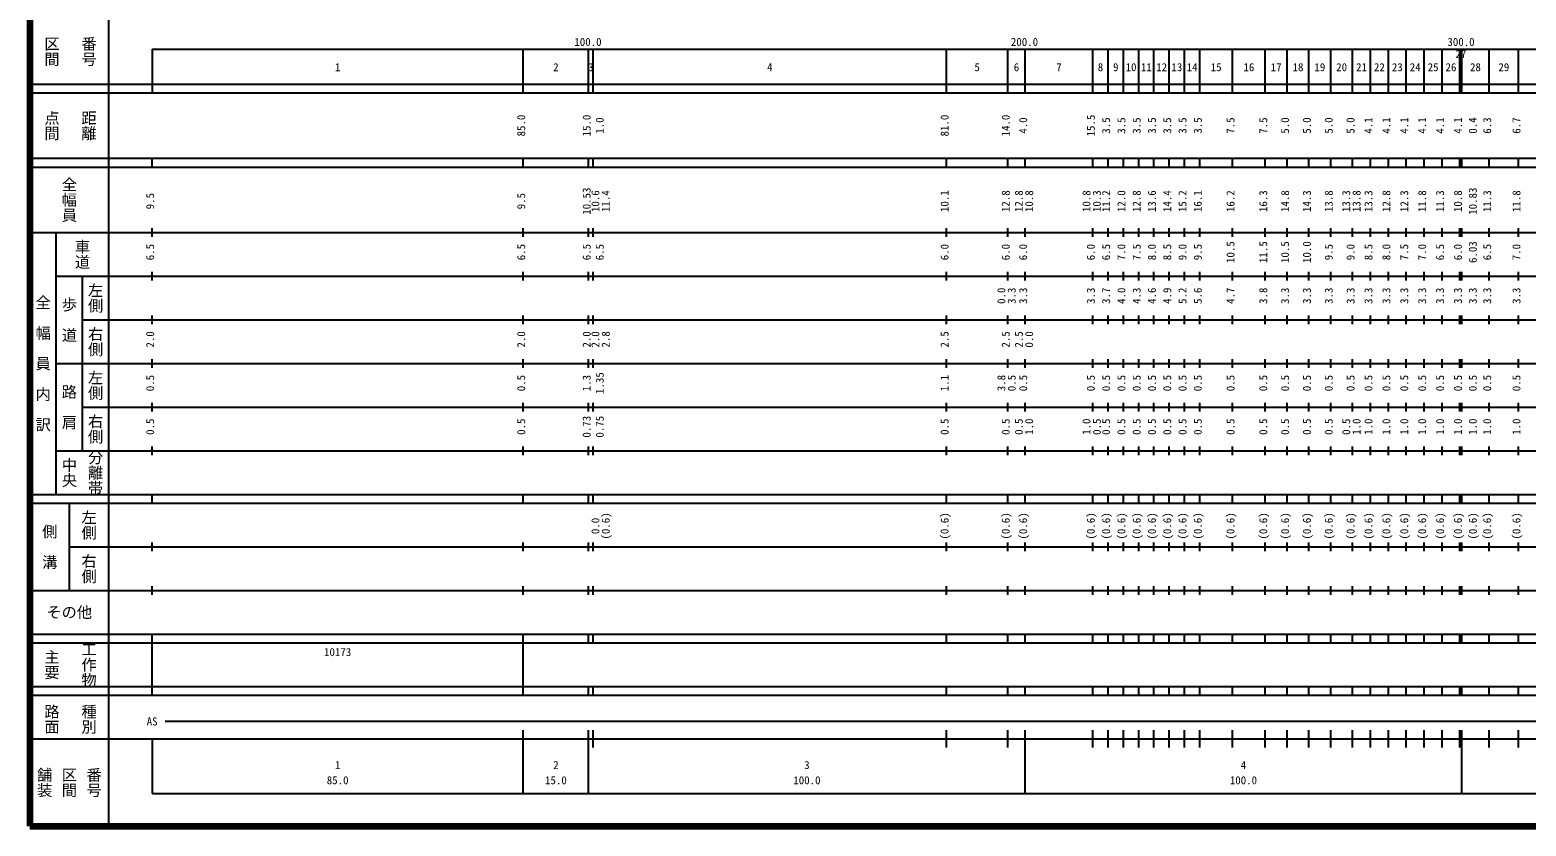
# Model space of a CAD drawing. Units: millimetres on the paper. Extents: x 40 to 680, y 20 to 380.
# Drawn here: x 40 to 382.7, y 20 to 202.4 of the extents above; entities that cross this region are included whole.
import ezdxf
from ezdxf.enums import TextEntityAlignment as Align

# ---------------------------------------------------------------- set-up
doc = ezdxf.new("R2010")
doc.units = ezdxf.units.MM
doc.layers.add('S-TTL', color=2, linetype='Continuous', lineweight=140)
doc.layers.add('S-TTL-BAND', color=7, linetype='Continuous', lineweight=25)
doc.styles.add('@ＭＳ ゴシック', font='')
doc.styles.add('ＭＳ ゴシック', font='')
doc.styles.get('@ＭＳ ゴシック').set_extended_font_data('@MS Gothic')
doc.styles.get('ＭＳ ゴシック').set_extended_font_data('MS Gothic')

msp = doc.modelspace()

# ---------------------------------------------------------------- linework, layer by layer
at = {"layer": 'S-TTL'}
for p, q in [((40, 380), (40, 20)), ((40, 20), (680, 20))]:
    msp.add_line(p, q, dxfattribs=at)
at = {"layer": 'S-TTL-BAND'}
for p, q in [((58, 370), (58, 20)), ((68, 198), (579, 198)), ((68, 198), (68, 188)), ((153, 188), (153, 198)), ((168, 188), (168, 198)), ((169, 188), (169, 198)), ((250, 188), (250, 198)), ((264, 188), (264, 198)), ((268, 188), (268, 198)), ((283.5, 188), (283.5, 198)), ((287, 188), (287, 198)), ((290.5, 188), (290.5, 198)), ((294, 188), (294, 198)), ((297.5, 188), (297.5, 198)), ((301, 188), (301, 198)), ((304.5, 188), (304.5, 198)), ((308, 188), (308, 198)), ((315.5, 188), (315.5, 198)), ((323, 188), (323, 198)), ((328, 188), (328, 198)), ((333, 188), (333, 198)), ((338, 188), (338, 198)), ((343, 188), (343, 198)), ((347.1, 188), (347.1, 198)), ((351.2, 188), (351.2, 198)), ((355.3, 188), (355.3, 198)), ((359.4, 188), (359.4, 198)), ((363.5, 188), (363.5, 198)), ((367.6, 188), (367.6, 198)), ((368, 188), (368, 198)), ((374.3, 188), (374.3, 198)), ((381, 188), (381, 198)), ((40, 190), (579, 190)), ((40, 188), (579, 188)), ((40, 173), (579, 173)), ((68, 171), (68, 173)), ((153, 171), (153, 173)), ((168, 171), (168, 173)), ((169, 171), (169, 173)), ((250, 171), (250, 173)), ((264, 171), (264, 173)), ((268, 171), (268, 173)), ((283.5, 171), (283.5, 173)), ((287, 171), (287, 173)), ((290.5, 171), (290.5, 173)), ((294, 171), (294, 173)), ((297.5, 171), (297.5, 173)), ((301, 171), (301, 173)), ((304.5, 171), (304.5, 173)), ((308, 171), (308, 173)), ((315.5, 171), (315.5, 173)), ((323, 171), (323, 173)), ((328, 171), (328, 173)), ((333, 171), (333, 173)), ((338, 171), (338, 173)), ((343, 171), (343, 173)), ((347.1, 171), (347.1, 173)), ((351.2, 171), (351.2, 173)), ((355.3, 171), (355.3, 173)), ((359.4, 171), (359.4, 173)), ((363.5, 171), (363.5, 173)), ((367.6, 171), (367.6, 173)), ((368, 171), (368, 173)), ((374.3, 171), (374.3, 173)), ((381, 171), (381, 173)), ((40, 171), (579, 171)), ((40, 156), (579, 156)), ((46, 96), (46, 156)), ((68, 155), (68, 157)), ((153, 155), (153, 157)), ((168, 155), (168, 157)), ((169, 155), (169, 157)), ((250, 155), (250, 157)), ((264, 155), (264, 157)), ((268, 155), (268, 157)), ((283.5, 155), (283.5, 157)), ((287, 155), (287, 157)), ((290.5, 155), (290.5, 157)), ((294, 155), (294, 157)), ((297.5, 155), (297.5, 157)), ((301, 155), (301, 157)), ((304.5, 155), (304.5, 157)), ((308, 155), (308, 157)), ((315.5, 155), (315.5, 157)), ((323, 155), (323, 157)), ((328, 155), (328, 157)), ((333, 155), (333, 157)), ((338, 155), (338, 157)), ((343, 155), (343, 157)), ((347.1, 155), (347.1, 157)), ((351.2, 155), (351.2, 157)), ((355.3, 155), (355.3, 157)), ((359.4, 155), (359.4, 157)), ((363.5, 155), (363.5, 157)), ((367.6, 155), (367.6, 157)), ((368, 155), (368, 157)), ((374.3, 155), (374.3, 157)), ((381, 155), (381, 157)), ((46, 146), (579, 146)), ((52, 146), (52, 106)), ((68, 145), (68, 147)), ((153, 145), (153, 147)), ((168, 145), (168, 147)), ((169, 145), (169, 147)), ((250, 145), (250, 147)), ((264, 145), (264, 147)), ((268, 145), (268, 147)), ((283.5, 145), (283.5, 147)), ((287, 145), (287, 147)), ((290.5, 145), (290.5, 147)), ((294, 145), (294, 147)), ((297.5, 145), (297.5, 147)), ((301, 145), (301, 147)), ((304.5, 145), (304.5, 147)), ((308, 145), (308, 147)), ((315.5, 145), (315.5, 147)), ((323, 145), (323, 147)), ((328, 145), (328, 147)), ((333, 145), (333, 147)), ((338, 145), (338, 147)), ((343, 145), (343, 147)), ((347.1, 145), (347.1, 147)), ((351.2, 145), (351.2, 147)), ((355.3, 145), (355.3, 147)), ((359.4, 145), (359.4, 147)), ((363.5, 145), (363.5, 147)), ((367.6, 145), (367.6, 147)), ((368, 145), (368, 147)), ((374.3, 145), (374.3, 147)), ((381, 145), (381, 147)), ((52, 136), (579, 136)), ((68, 135), (68, 137)), ((153, 135), (153, 137)), ((168, 135), (168, 137)), ((169, 135), (169, 137)), ((250, 135), (250, 137)), ((264, 135), (264, 137)), ((268, 135), (268, 137)), ((283.5, 135), (283.5, 137)), ((287, 135), (287, 137)), ((290.5, 135), (290.5, 137)), ((294, 135), (294, 137)), ((297.5, 135), (297.5, 137)), ((301, 135), (301, 137)), ((304.5, 135), (304.5, 137)), ((308, 135), (308, 137)), ((315.5, 135), (315.5, 137)), ((323, 135), (323, 137)), ((328, 135), (328, 137)), ((333, 135), (333, 137)), ((338, 135), (338, 137)), ((343, 135), (343, 137)), ((347.1, 135), (347.1, 137)), ((351.2, 135), (351.2, 137)), ((355.3, 135), (355.3, 137)), ((359.4, 135), (359.4, 137)), ((363.5, 135), (363.5, 137)), ((367.6, 135), (367.6, 137)), ((368, 135), (368, 137)), ((374.3, 135), (374.3, 137)), ((381, 135), (381, 137)), ((68, 125), (68, 127)), ((153, 125), (153, 127)), ((168, 125), (168, 127)), ((169, 125), (169, 127)), ((250, 125), (250, 127)), ((264, 125), (264, 127)), ((268, 125), (268, 127)), ((283.5, 125), (283.5, 127)), ((287, 125), (287, 127)), ((290.5, 125), (290.5, 127)), ((294, 125), (294, 127)), ((297.5, 125), (297.5, 127)), ((301, 125), (301, 127)), ((304.5, 125), (304.5, 127)), ((308, 125), (308, 127)), ((315.5, 125), (315.5, 127)), ((323, 125), (323, 127)), ((328, 125), (328, 127)), ((333, 125), (333, 127)), ((338, 125), (338, 127)), ((343, 125), (343, 127)), ((347.1, 125), (347.1, 127)), ((351.2, 125), (351.2, 127)), ((355.3, 125), (355.3, 127)), ((359.4, 125), (359.4, 127)), ((363.5, 125), (363.5, 127)), ((367.6, 125), (367.6, 127)), ((368, 125), (368, 127)), ((374.3, 125), (374.3, 127)), ((381, 125), (381, 127)), ((46, 126), (579, 126)), ((68, 115), (68, 117)), ((153, 115), (153, 117)), ((168, 115), (168, 117)), ((169, 115), (169, 117)), ((250, 115), (250, 117)), ((264, 115), (264, 117)), ((268, 115), (268, 117)), ((283.5, 115), (283.5, 117)), ((287, 115), (287, 117)), ((290.5, 115), (290.5, 117)), ((294, 115), (294, 117)), ((297.5, 115), (297.5, 117)), ((301, 115), (301, 117)), ((304.5, 115), (304.5, 117)), ((308, 115), (308, 117)), ((315.5, 115), (315.5, 117)), ((323, 115), (323, 117)), ((328, 115), (328, 117)), ((333, 115), (333, 117)), ((338, 115), (338, 117)), ((343, 115), (343, 117)), ((347.1, 115), (347.1, 117)), ((351.2, 115), (351.2, 117)), ((355.3, 115), (355.3, 117)), ((359.4, 115), (359.4, 117)), ((363.5, 115), (363.5, 117)), ((367.6, 115), (367.6, 117)), ((368, 115), (368, 117)), ((374.3, 115), (374.3, 117)), ((381, 115), (381, 117)), ((52, 116), (579, 116)), ((68, 105), (68, 107)), ((153, 105), (153, 107)), ((168, 105), (168, 107)), ((169, 105), (169, 107)), ((250, 105), (250, 107)), ((264, 105), (264, 107)), ((268, 105), (268, 107)), ((283.5, 105), (283.5, 107)), ((287, 105), (287, 107)), ((290.5, 105), (290.5, 107)), ((294, 105), (294, 107)), ((297.5, 105), (297.5, 107)), ((301, 105), (301, 107)), ((304.5, 105), (304.5, 107)), ((308, 105), (308, 107)), ((315.5, 105), (315.5, 107)), ((323, 105), (323, 107)), ((328, 105), (328, 107)), ((333, 105), (333, 107)), ((338, 105), (338, 107)), ((343, 105), (343, 107)), ((347.1, 105), (347.1, 107)), ((351.2, 105), (351.2, 107)), ((355.3, 105), (355.3, 107)), ((359.4, 105), (359.4, 107)), ((363.5, 105), (363.5, 107)), ((367.6, 105), (367.6, 107)), ((368, 105), (368, 107)), ((374.3, 105), (374.3, 107)), ((381, 105), (381, 107)), ((46, 106), (579, 106)), ((40, 96), (579, 96)), ((68, 94), (68, 96)), ((153, 94), (153, 96)), ((168, 94), (168, 96)), ((169, 94), (169, 96)), ((250, 94), (250, 96)), ((264, 94), (264, 96)), ((268, 94), (268, 96)), ((283.5, 94), (283.5, 96)), ((287, 94), (287, 96)), ((290.5, 94), (290.5, 96)), ((294, 94), (294, 96)), ((297.5, 94), (297.5, 96)), ((301, 94), (301, 96)), ((304.5, 94), (304.5, 96)), ((308, 94), (308, 96)), ((315.5, 94), (315.5, 96)), ((323, 94), (323, 96)), ((328, 94), (328, 96)), ((333, 94), (333, 96)), ((338, 94), (338, 96)), ((343, 94), (343, 96)), ((347.1, 94), (347.1, 96)), ((351.2, 94), (351.2, 96)), ((355.3, 94), (355.3, 96)), ((359.4, 94), (359.4, 96)), ((363.5, 94), (363.5, 96)), ((367.6, 94), (367.6, 96)), ((368, 94), (368, 96)), ((374.3, 94), (374.3, 96)), ((381, 94), (381, 96)), ((40, 94), (579, 94)), ((49, 94), (49, 74)), ((49, 84), (579, 84)), ((68, 83), (68, 85)), ((153, 83), (153, 85)), ((168, 83), (168, 85)), ((169, 83), (169, 85)), ((250, 83), (250, 85)), ((264, 83), (264, 85)), ((268, 83), (268, 85)), ((283.5, 83), (283.5, 85)), ((287, 83), (287, 85)), ((290.5, 83), (290.5, 85)), ((294, 83), (294, 85)), ((297.5, 83), (297.5, 85)), ((301, 83), (301, 85)), ((304.5, 83), (304.5, 85)), ((308, 83), (308, 85)), ((315.5, 83), (315.5, 85)), ((323, 83), (323, 85)), ((328, 83), (328, 85)), ((333, 83), (333, 85)), ((338, 83), (338, 85)), ((343, 83), (343, 85)), ((347.1, 83), (347.1, 85)), ((351.2, 83), (351.2, 85)), ((355.3, 83), (355.3, 85)), ((359.4, 83), (359.4, 85)), ((363.5, 83), (363.5, 85)), ((367.6, 83), (367.6, 85)), ((368, 83), (368, 85)), ((374.3, 83), (374.3, 85)), ((381, 83), (381, 85)), ((40, 74), (579, 74)), ((68, 73), (68, 75)), ((153, 73), (153, 75)), ((168, 73), (168, 75)), ((169, 73), (169, 75)), ((250, 73), (250, 75)), ((264, 73), (264, 75)), ((268, 73), (268, 75)), ((283.5, 73), (283.5, 75)), ((287, 73), (287, 75)), ((290.5, 73), (290.5, 75)), ((294, 73), (294, 75)), ((297.5, 73), (297.5, 75)), ((301, 73), (301, 75)), ((304.5, 73), (304.5, 75)), ((308, 73), (308, 75)), ((315.5, 73), (315.5, 75)), ((323, 73), (323, 75)), ((328, 73), (328, 75)), ((333, 73), (333, 75)), ((338, 73), (338, 75)), ((343, 73), (343, 75)), ((347.1, 73), (347.1, 75)), ((351.2, 73), (351.2, 75)), ((355.3, 73), (355.3, 75)), ((359.4, 73), (359.4, 75)), ((363.5, 73), (363.5, 75)), ((367.6, 73), (367.6, 75)), ((368, 73), (368, 75)), ((374.3, 73), (374.3, 75)), ((381, 73), (381, 75)), ((40, 64), (579, 64)), ((40, 62), (579, 62)), ((68, 62), (68, 64)), ((68, 52), (68, 62)), ((153, 62), (153, 64)), ((153, 52), (153, 62)), ((168, 62), (168, 64)), ((169, 62), (169, 64)), ((250, 62), (250, 64)), ((264, 62), (264, 64)), ((268, 62), (268, 64)), ((283.5, 62), (283.5, 64)), ((287, 62), (287, 64)), ((290.5, 62), (290.5, 64)), ((294, 62), (294, 64)), ((297.5, 62), (297.5, 64)), ((301, 62), (301, 64)), ((304.5, 62), (304.5, 64)), ((308, 62), (308, 64)), ((315.5, 62), (315.5, 64)), ((323, 62), (323, 64)), ((328, 62), (328, 64)), ((333, 62), (333, 64)), ((338, 62), (338, 64)), ((343, 62), (343, 64)), ((347.1, 62), (347.1, 64)), ((351.2, 62), (351.2, 64)), ((355.3, 62), (355.3, 64)), ((359.4, 62), (359.4, 64)), ((363.5, 62), (363.5, 64)), ((367.6, 62), (367.6, 64)), ((368, 62), (368, 64)), ((374.3, 62), (374.3, 64)), ((381, 62), (381, 64)), ((40, 52), (579, 52)), ((68, 50), (68, 52)), ((153, 50), (153, 52)), ((168, 50), (168, 52)), ((169, 50), (169, 52)), ((250, 50), (250, 52)), ((264, 50), (264, 52)), ((268, 50), (268, 52)), ((283.5, 50), (283.5, 52)), ((287, 50), (287, 52)), ((290.5, 50), (290.5, 52)), ((294, 50), (294, 52)), ((297.5, 50), (297.5, 52)), ((301, 50), (301, 52)), ((304.5, 50), (304.5, 52)), ((308, 50), (308, 52)), ((315.5, 50), (315.5, 52)), ((323, 50), (323, 52)), ((328, 50), (328, 52)), ((333, 50), (333, 52)), ((338, 50), (338, 52)), ((343, 50), (343, 52)), ((347.1, 50), (347.1, 52)), ((351.2, 50), (351.2, 52)), ((355.3, 50), (355.3, 52)), ((359.4, 50), (359.4, 52)), ((363.5, 50), (363.5, 52)), ((367.6, 50), (367.6, 52)), ((368, 50), (368, 52)), ((374.3, 50), (374.3, 52)), ((381, 50), (381, 52)), ((40, 50), (579, 50)), ((71, 44), (559, 44)), ((153, 27.5), (153, 42)), ((168, 27.5), (168, 42)), ((169, 38), (169, 42)), ((250, 38), (250, 42)), ((264, 38), (264, 42)), ((268, 27.5), (268, 42)), ((283.5, 38), (283.5, 42)), ((287, 38), (287, 42)), ((290.5, 38), (290.5, 42)), ((294, 38), (294, 42)), ((297.5, 38), (297.5, 42)), ((301, 38), (301, 42)), ((304.5, 38), (304.5, 42)), ((308, 38), (308, 42)), ((315.5, 38), (315.5, 42)), ((323, 38), (323, 42)), ((328, 38), (328, 42)), ((333, 38), (333, 42)), ((338, 38), (338, 42)), ((343, 38), (343, 42)), ((347.1, 38), (347.1, 42)), ((351.2, 38), (351.2, 42)), ((355.3, 38), (355.3, 42)), ((359.4, 38), (359.4, 42)), ((363.5, 38), (363.5, 42)), ((367.6, 38), (367.6, 42)), ((368, 27.5), (368, 42)), ((374.3, 38), (374.3, 42)), ((381, 38), (381, 42)), ((40, 40), (579, 40)), ((68, 40), (68, 27.5)), ((68, 27.5), (579, 27.5))]:
    msp.add_line(p, q, dxfattribs=at)

# ---------------------------------------------------------------- texts
at = {"layer": 'S-TTL-BAND', "style": '@ＭＳ ゴシック'}
for s, p in [('区間', (45, 197.5)), ('番号', (53.5, 197.5)), ('点間', (45, 180.5)), ('距離', (53.5, 180.5)), ('全幅員', (49, 163.5)), ('車道', (52, 151)), ('左側', (55, 141)), ('全\u3000幅\u3000員\u3000内\u3000訳', (43, 126)), ('歩\u3000道', (49, 136)), ('右側', (55, 131)), ('左側', (55, 121)), ('路\u3000肩', (49, 116)), ('右側', (55, 111)), ('中央', (49, 101)), ('分離帯', (55, 101)), ('左側', (53.5, 89)), ('側\u3000溝', (44.5, 84)), ('右側', (53.5, 79)), ('工作物', (53.5, 57)), ('主要', (45, 57)), ('路面', (45, 44.5)), ('種別', (53.5, 44.5)), ('舗装', (43.333, 30)), ('区間', (49, 30)), ('番号', (54.667, 30))]:
    msp.add_text(s, height=2.566, rotation=270, dxfattribs=at).set_placement(p, align=Align.MIDDLE_CENTER)
at = {"layer": 'S-TTL-BAND', "style": 'ＭＳ ゴシック'}
for s, p in [('100.0', (167.844, 198.195)), ('200.0', (267.844, 198.195)), ('300.0', (367.844, 198.195)), ('27', (367.8, 195.405)), ('1', (110.5, 192.405)), ('2', (160.5, 192.405)), ('3', (168.5, 192.405)), ('4', (209.5, 192.405)), ('5', (257, 192.405)), ('6', (266, 192.405)), ('7', (275.75, 192.405)), ('8', (285.25, 192.405)), ('9', (288.75, 192.405)), ('10', (292.25, 192.405)), ('11', (295.75, 192.405)), ('12', (299.25, 192.405)), ('13', (302.75, 192.405)), ('14', (306.25, 192.405)), ('15', (311.75, 192.405)), ('16', (319.25, 192.405)), ('17', (325.5, 192.405)), ('18', (330.5, 192.405)), ('19', (335.5, 192.405)), ('20', (340.5, 192.405)), ('21', (345.05, 192.405)), ('22', (349.15, 192.405)), ('23', (353.25, 192.405)), ('24', (357.35, 192.405)), ('25', (361.45, 192.405)), ('26', (365.55, 192.405)), ('28', (371.15, 192.405)), ('29', (377.65, 192.405)), ('AS', (68, 42.5)), ('1', (110.5, 32.523)), ('2', (160.5, 32.523)), ('3', (218, 32.523)), ('4', (318, 32.523)), ('85.0', (110.5, 29.033)), ('15.0', (160.5, 29.033)), ('100.0', (218, 29.033)), ('100.0', (318, 29.033))]:
    msp.add_text(s, height=1.833, dxfattribs=at).set_placement(p, align=Align.BOTTOM_CENTER)
for s, p in [('85.0', (154, 180.5)), ('15.0', (169, 180.5)), ('1.0', (172, 180.5)), ('81.0', (251, 180.5)), ('14.0', (265, 180.5)), ('4.0', (269, 180.5)), ('15.5', (284.5, 180.5)), ('3.5', (288, 180.5)), ('3.5', (291.5, 180.5)), ('3.5', (295, 180.5)), ('3.5', (298.5, 180.5)), ('3.5', (302, 180.5)), ('3.5', (305.5, 180.5)), ('3.5', (309, 180.5)), ('7.5', (316.5, 180.5)), ('7.5', (324, 180.5)), ('5.0', (329, 180.5)), ('5.0', (334, 180.5)), ('5.0', (339, 180.5)), ('5.0', (344, 180.5)), ('4.1', (348.1, 180.5)), ('4.1', (352.2, 180.5)), ('4.1', (356.3, 180.5)), ('4.1', (360.4, 180.5)), ('4.1', (364.5, 180.5)), ('4.1', (368.6, 180.5)), ('0.4', (372, 180.5)), ('6.3', (375.3, 180.5)), ('6.7', (382, 180.5)), ('9.5', (69, 163.174)), ('9.5', (154, 163.174)), ('10.53', (169, 163.174)), ('10.6', (171, 163.174)), ('11.4', (173.37, 163.174)), ('10.1', (251, 163.174)), ('12.8', (265, 163.174)), ('12.8', (268, 163.174)), ('10.8', (270.37, 163.174)), ('10.8', (283.5, 163.174)), ('10.3', (285.87, 163.174)), ('11.2', (288, 163.174)), ('12.0', (291.5, 163.174)), ('12.8', (295, 163.174)), ('13.6', (298.5, 163.174)), ('14.4', (302, 163.174)), ('15.2', (305.5, 163.174)), ('16.1', (309, 163.174)), ('16.2', (316.5, 163.174)), ('16.3', (324, 163.174)), ('14.8', (329, 163.174)), ('14.3', (334, 163.174)), ('13.8', (339, 163.174)), ('13.3', (343, 163.174)), ('13.8', (345.37, 163.174)), ('13.3', (348.1, 163.174)), ('12.8', (352.2, 163.174)), ('12.3', (356.3, 163.174)), ('11.8', (360.4, 163.174)), ('11.3', (364.5, 163.174)), ('10.8', (368.6, 163.174)), ('10.83', (372, 163.174)), ('11.3', (375.3, 163.174)), ('11.8', (382, 163.174)), ('6.5', (69, 151.5)), ('6.5', (154, 151.5)), ('6.5', (169, 151.5)), ('6.5', (172, 151.5)), ('6.0', (251, 151.5)), ('6.0', (265, 151.5)), ('6.0', (269, 151.5)), ('6.0', (284.5, 151.5)), ('6.5', (288, 151.5)), ('7.0', (291.5, 151.5)), ('7.5', (295, 151.5)), ('8.0', (298.5, 151.5)), ('8.5', (302, 151.5)), ('9.0', (305.5, 151.5)), ('9.5', (309, 151.5)), ('10.5', (316.5, 151.5)), ('11.5', (324, 151.5)), ('10.5', (329, 151.5)), ('10.0', (334, 151.5)), ('9.5', (339, 151.5)), ('9.0', (344, 151.5)), ('8.5', (348.1, 151.5)), ('8.0', (352.2, 151.5)), ('7.5', (356.3, 151.5)), ('7.0', (360.4, 151.5)), ('6.5', (364.5, 151.5)), ('6.0', (368.6, 151.5)), ('6.03', (372, 151.5)), ('6.5', (375.3, 151.5)), ('7.0', (382, 151.5)), ('0.0', (264, 141.5)), ('3.3', (266.37, 141.5)), ('3.3', (269, 141.5)), ('3.3', (284.5, 141.5)), ('3.7', (288, 141.5)), ('4.0', (291.5, 141.5)), ('4.3', (295, 141.5)), ('4.6', (298.5, 141.5)), ('4.9', (302, 141.5)), ('5.2', (305.5, 141.5)), ('5.6', (309, 141.5)), ('4.7', (316.5, 141.5)), ('3.8', (324, 141.5)), ('3.3', (329, 141.5)), ('3.3', (334, 141.5)), ('3.3', (339, 141.5)), ('3.3', (344, 141.5)), ('3.3', (348.1, 141.5)), ('3.3', (352.2, 141.5)), ('3.3', (356.3, 141.5)), ('3.3', (360.4, 141.5)), ('3.3', (364.5, 141.5)), ('3.3', (368.6, 141.5)), ('3.3', (372, 141.5)), ('3.3', (375.3, 141.5)), ('3.3', (382, 141.5)), ('2.0', (69, 131.5)), ('2.0', (154, 131.5)), ('2.0', (169, 131.5)), ('2.0', (171, 131.5)), ('2.8', (173.37, 131.5)), ('2.5', (251, 131.5)), ('2.5', (265, 131.5)), ('2.5', (268, 131.5)), ('0.0', (270.37, 131.5)), ('1.35', (172, 121.5)), ('0.5', (69, 121.5)), ('0.5', (154, 121.5)), ('1.3', (169, 121.5)), ('1.1', (251, 121.5)), ('3.8', (264, 121.5)), ('0.5', (266.37, 121.5)), ('0.5', (269, 121.5)), ('0.5', (284.5, 121.5)), ('0.5', (288, 121.5)), ('0.5', (291.5, 121.5)), ('0.5', (295, 121.5)), ('0.5', (298.5, 121.5)), ('0.5', (302, 121.5)), ('0.5', (305.5, 121.5)), ('0.5', (309, 121.5)), ('0.5', (316.5, 121.5)), ('0.5', (324, 121.5)), ('0.5', (329, 121.5)), ('0.5', (334, 121.5)), ('0.5', (339, 121.5)), ('0.5', (344, 121.5)), ('0.5', (348.1, 121.5)), ('0.5', (352.2, 121.5)), ('0.5', (356.3, 121.5)), ('0.5', (360.4, 121.5)), ('0.5', (364.5, 121.5)), ('0.5', (368.6, 121.5)), ('0.5', (372, 121.5)), ('0.5', (375.3, 121.5)), ('0.5', (382, 121.5)), ('0.5', (69, 111.5)), ('0.5', (154, 111.5)), ('0.73', (169, 111.5)), ('0.75', (172, 111.5)), ('0.5', (251, 111.5)), ('0.5', (265, 111.5)), ('0.5', (268, 111.5)), ('1.0', (270.37, 111.5)), ('1.0', (283.5, 111.5)), ('0.5', (285.87, 111.5)), ('0.5', (288, 111.5)), ('0.5', (291.5, 111.5)), ('0.5', (295, 111.5)), ('0.5', (298.5, 111.5)), ('0.5', (302, 111.5)), ('0.5', (305.5, 111.5)), ('0.5', (309, 111.5)), ('0.5', (316.5, 111.5)), ('0.5', (324, 111.5)), ('0.5', (329, 111.5)), ('0.5', (334, 111.5)), ('0.5', (339, 111.5)), ('0.5', (343, 111.5)), ('1.0', (345.37, 111.5)), ('1.0', (348.1, 111.5)), ('1.0', (352.2, 111.5)), ('1.0', (356.3, 111.5)), ('1.0', (360.4, 111.5)), ('1.0', (364.5, 111.5)), ('1.0', (368.6, 111.5)), ('1.0', (372, 111.5)), ('1.0', (375.3, 111.5)), ('1.0', (382, 111.5)), ('0.0', (171, 88.764)), ('(0.6)', (173.37, 88.764)), ('(0.6)', (251, 88.764)), ('(0.6)', (265, 88.764)), ('(0.6)', (269, 88.764)), ('(0.6)', (284.5, 88.764)), ('(0.6)', (288, 88.764)), ('(0.6)', (291.5, 88.764)), ('(0.6)', (295, 88.764)), ('(0.6)', (298.5, 88.764)), ('(0.6)', (302, 88.764)), ('(0.6)', (305.5, 88.764)), ('(0.6)', (309, 88.764)), ('(0.6)', (316.5, 88.764)), ('(0.6)', (324, 88.764)), ('(0.6)', (329, 88.764)), ('(0.6)', (334, 88.764)), ('(0.6)', (339, 88.764)), ('(0.6)', (344, 88.764)), ('(0.6)', (348.1, 88.764)), ('(0.6)', (352.2, 88.764)), ('(0.6)', (356.3, 88.764)), ('(0.6)', (360.4, 88.764)), ('(0.6)', (364.5, 88.764)), ('(0.6)', (368.6, 88.764)), ('(0.6)', (372, 88.764)), ('(0.6)', (375.3, 88.764)), ('(0.6)', (382, 88.764))]:
    msp.add_text(s, height=1.833, rotation=90, dxfattribs=at).set_placement(p, align=Align.BOTTOM_CENTER)
msp.add_text('その他', height=2.566, dxfattribs=at).set_placement((49, 69), align=Align.MIDDLE_CENTER)
msp.add_text('10173', height=1.833, dxfattribs=at).set_placement((107.375, 58.405), align=Align.BOTTOM_LEFT)

doc.saveas('drawing.dxf')
